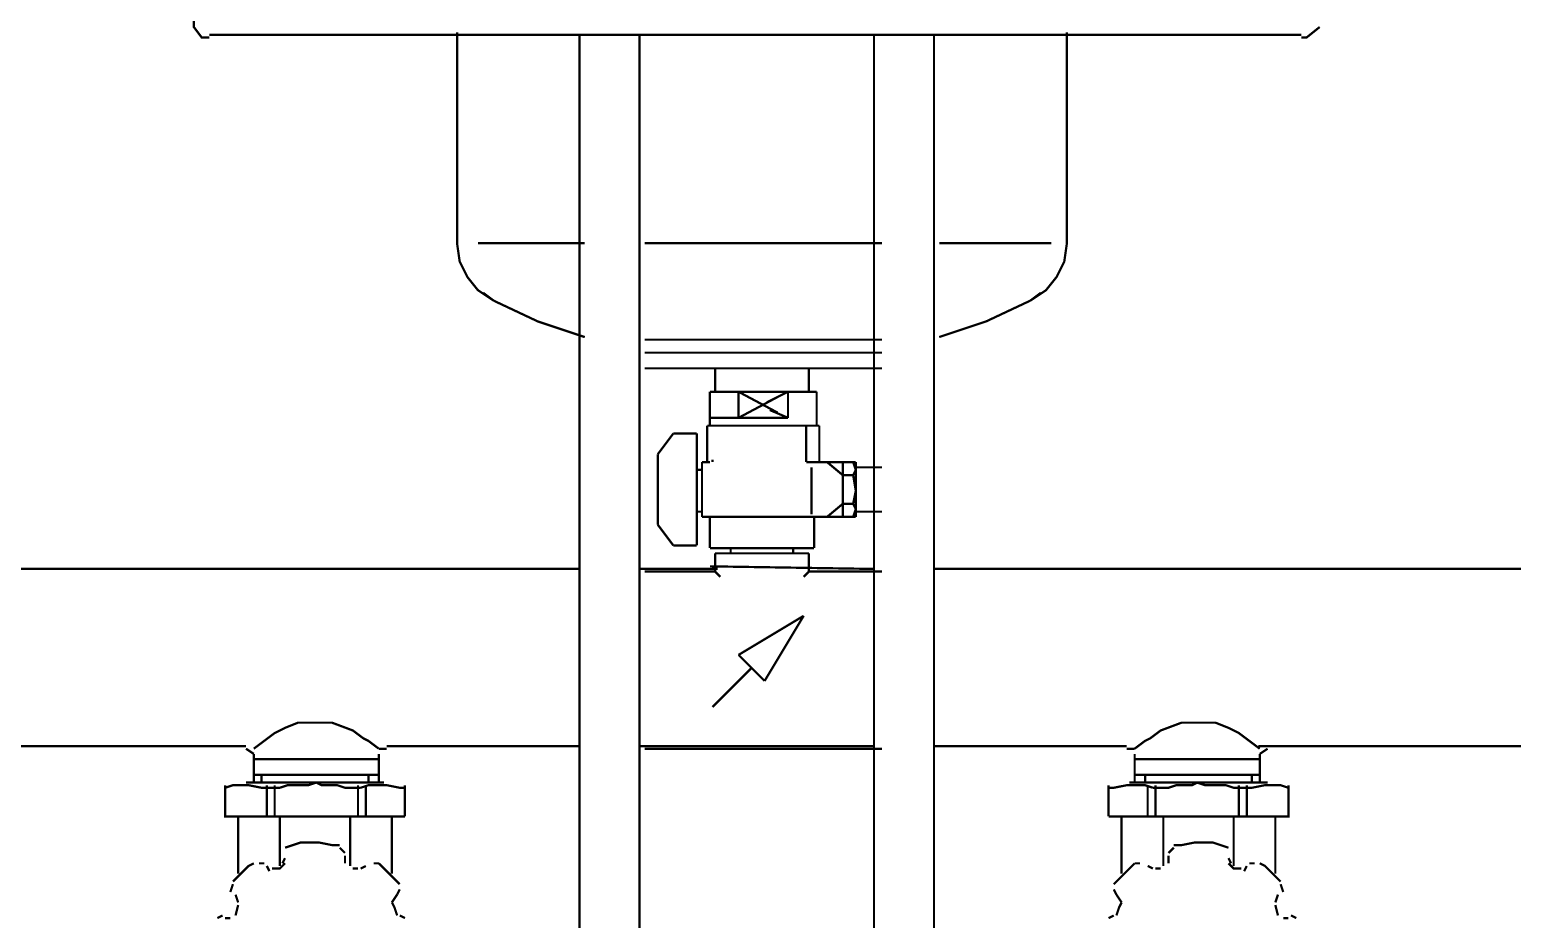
# Model space of a CAD drawing. Extents: x 2569 to 19597, y 1825 to 16548.
# Drawn here: x 15425 to 16034, y 10529 to 10895 of the extents above; entities that cross this region are included whole.
import ezdxf

# ---------------------------------------------------------------- set-up
doc = ezdxf.new("R2010")
doc.units = 0
doc.layers.add('SAN-MC-TEXT', color=7, linetype='Continuous', lineweight=5)

msp = doc.modelspace()

# ---------------------------------------------------------------- linework, layer by layer
at = {"layer": 'SAN-MC-TEXT', "linetype": 'Continuous', "const_width": 0.92571}
for points in [[(15492.23062, 10899.08895), (15492.23062, 10895.87425), (15495.44377, 10891.5885), (15498.65816, 10891.5885)], [(15947.58732, 10892.65986), (15498.65816, 10892.65986)], [(15600.44446, 10893.73153), (15600.44446, 10806.9452)], [(15650.80085, 10272.30261), (15650.80085, 10892.65986)], [(15675.44429, 10892.65986), (15675.44429, 10126.58871)], [(15771.87286, 10126.58871), (15771.87286, 10892.65986)], [(15851.15874, 10893.73153), (15851.15874, 10806.9452)], [(15947.58732, 10891.5885), (15949.73004, 10891.5885), (15955.08776, 10895.87425)], [(15600.44446, 10806.9452), (15601.51582, 10799.44568), (15604.73021, 10793.0169), (15609.01503, 10787.65948), (15615.44412, 10783.37466)], [(15652.94388, 10806.9452), (15609.01503, 10806.9452)], [(15775.08725, 10806.9452), (15677.58732, 10806.9452)], [(15844.72966, 10806.9452), (15798.65902, 10806.9452)], [(15836.15878, 10783.37466), (15842.58663, 10787.65948), (15846.87269, 10793.0169), (15850.08708, 10799.44568), (15851.15874, 10806.9452)], [(15611.15806, 10786.58781), (15615.44412, 10783.37466)], [(15615.44412, 10783.37466), (15633.65816, 10774.80255), (15652.94388, 10768.37377)], [(15798.65902, 10768.37377), (15817.94473, 10774.80255), (15836.15878, 10783.37466)], [(15836.15878, 10783.37466), (15840.4436, 10786.58781)], [(15775.08725, 10767.3021), (15677.58732, 10767.3021)], [(15677.58732, 10761.94592), (15775.08725, 10761.94592)], [(15677.58732, 10755.51683), (15775.08725, 10755.51683)], [(15706.51527, 10745.87459), (15706.51527, 10755.51683)], [(15745.0867, 10755.51683), (15745.0867, 10745.87459)], [(15704.37348, 10745.87459), (15748.30109, 10745.87459)], [(15716.15874, 10735.15976), (15716.15874, 10745.87459)], [(15732.22976, 10737.30279), (15716.15874, 10745.87459)], [(15732.22976, 10743.73156), (15716.15874, 10735.15976)], [(15736.51582, 10745.87459), (15727.9437, 10741.58853)], [(15736.51582, 10735.15976), (15736.51582, 10745.87459)], [(15748.30109, 10745.87459), (15748.30109, 10731.94537)], [(15736.51582, 10735.15976), (15729.01537, 10738.37415)], [(15689.37228, 10728.73067), (15682.94473, 10720.1601)], [(15689.37228, 10728.73067), (15699.01575, 10728.73067)], [(15703.30181, 10731.94537), (15703.30181, 10716.9454)], [(15744.01503, 10716.9454), (15744.01503, 10731.94537)], [(15749.37245, 10731.94537), (15749.37245, 10716.9454)], [(15682.94473, 10720.1601), (15682.94473, 10691.23091)], [(15701.15878, 10716.9454), (15701.15878, 10694.4453)], [(15705.4436, 10716.9454), (15705.4436, 10718.01707)], [(15759.01592, 10711.58799), (15752.58714, 10716.9454)], [(15759.01592, 10694.4453), (15759.01592, 10716.9454)], [(15763.30074, 10711.58799), (15764.37241, 10713.73101), (15763.30074, 10716.9454)], [(15701.15878, 10713.73101), (15699.01575, 10713.73101)], [(15746.15806, 10695.51666), (15746.15806, 10714.80237)], [(15763.30074, 10699.80272), (15764.37241, 10705.16013), (15763.30074, 10711.58799)], [(15775.08725, 10714.80237), (15764.37241, 10714.80237)], [(15752.58714, 10694.4453), (15759.01592, 10699.80272)], [(15763.30074, 10699.80272), (15759.01592, 10699.80272)], [(15763.30074, 10694.4453), (15764.37241, 10697.65969), (15763.30074, 10699.80272)], [(15701.15878, 10696.58833), (15699.01575, 10696.58833)], [(15704.37348, 10681.58867), (15704.37348, 10694.4453)], [(15747.22942, 10681.58867), (15747.22942, 10694.4453)], [(15764.37241, 10696.58833), (15775.08725, 10696.58833)], [(15689.37228, 10682.66003), (15682.94473, 10691.23091)], [(15689.37228, 10682.66003), (15699.01575, 10682.66003)], [(15747.22942, 10681.58867), (15704.37348, 10681.58867)], [(15706.51527, 10671.9452), (15706.51527, 10679.44564)], [(15712.94405, 10681.58867), (15712.94405, 10679.44564)], [(15738.65885, 10681.58867), (15738.65885, 10679.44564)], [(15745.0867, 10671.9452), (15745.0867, 10679.44564)], [(15704.37348, 10674.08823), (15771.87286, 10673.01656)], [(15650.80085, 10673.01656), (15360.44377, 10673.01656), (15360.44377, 10600.15976), (15513.65813, 10600.15976)], [(15707.58663, 10673.01656), (15675.44429, 10673.01656)], [(15706.51527, 10671.9452), (15677.58732, 10671.9452)], [(15706.51527, 10671.9452), (15708.65799, 10669.8034)], [(15742.9449, 10669.8034), (15745.0867, 10671.9452)], [(15775.08725, 10671.9452), (15745.0867, 10671.9452)], [(15796.51599, 10673.01656), (16100.24718, 10673.01656)], [(15716.15874, 10637.65952), (15742.9449, 10653.73084)], [(15742.9449, 10653.73084), (15726.87234, 10626.94592)], [(15726.87234, 10626.94592), (15716.15874, 10637.65952)], [(15721.51616, 10632.3021), (15705.4436, 10616.23108)], [(15568.30181, 10599.08809), (15564.01575, 10602.30279), (15561.87303, 10603.37415), (15557.58697, 10606.58853), (15549.01609, 10609.80323), (15535.08656, 10609.80323), (15529.73038, 10607.6602), (15525.44432, 10605.51717), (15516.87252, 10599.08809)], [(15879.01503, 10599.08809), (15883.30109, 10602.30279), (15885.44381, 10603.37415), (15889.72986, 10606.58853), (15898.30074, 10609.80323), (15912.23028, 10609.80323), (15917.58646, 10607.6602), (15921.87252, 10605.51717), (15930.44432, 10599.08809)], [(15571.51527, 10600.15976), (15650.80085, 10600.15976)], [(15675.44429, 10600.15976), (15771.87286, 10600.15976)], [(15875.80157, 10600.15976), (15796.51599, 10600.15976)], [(16100.24718, 10600.15976), (15929.87357, 10600.15976)], [(15516.87252, 10596.94537), (15513.65813, 10599.08809)], [(15516.87252, 10596.94537), (15516.87252, 10585.1601)], [(15568.30181, 10594.80234), (15516.87252, 10594.80234)], [(15571.51527, 10599.08809), (15568.30181, 10599.08809)], [(15568.30181, 10585.1601), (15568.30181, 10596.94537)], [(15677.58732, 10599.08809), (15775.08725, 10599.08809)], [(15875.80157, 10599.08809), (15879.01503, 10599.08809)], [(15879.01503, 10585.1601), (15879.01503, 10596.94537)], [(15879.01503, 10594.80234), (15930.44432, 10594.80234)], [(15930.44432, 10596.94537), (15933.65871, 10599.08809)], [(15930.44432, 10596.94537), (15930.44432, 10585.1601)], [(15516.87252, 10588.37449), (15568.30181, 10588.37449)], [(15520.0869, 10585.1601), (15520.0869, 10588.37449)], [(15564.01575, 10588.37449), (15564.01575, 10585.1601)], [(15930.44432, 10588.37449), (15879.01503, 10588.37449)], [(15883.30109, 10588.37449), (15883.30109, 10585.1601)], [(15927.22993, 10585.1601), (15927.22993, 10588.37449)], [(15579.01572, 10571.2318), (15505.08725, 10571.2318), (15505.08725, 10584.08843)], [(15513.65813, 10585.1601), (15570.4436, 10585.1601)], [(15522.22993, 10584.08843), (15522.22993, 10571.2318)], [(15525.44432, 10571.2318), (15525.44432, 10584.08843)], [(15542.58732, 10585.1601), (15539.37262, 10584.08843), (15530.80205, 10584.08843), (15527.58735, 10583.01707)], [(15560.80136, 10583.01707), (15554.37228, 10583.01707), (15551.15789, 10584.08843), (15544.73004, 10584.08843), (15542.58732, 10585.1601)], [(15559.73, 10571.2318), (15559.73, 10584.08843)], [(15579.01572, 10583.01707), (15576.87269, 10583.01707), (15571.51527, 10584.08843), (15564.01575, 10584.08843), (15560.80136, 10583.01707)], [(15562.94439, 10584.08843), (15562.94439, 10571.2318)], [(15579.01572, 10571.2318), (15579.01572, 10584.08843)], [(15868.30112, 10571.2318), (15868.30112, 10584.08843)], [(15868.30112, 10571.2318), (15942.22959, 10571.2318), (15942.22959, 10584.08843)], [(15868.30112, 10583.01707), (15870.44415, 10583.01707), (15875.80157, 10584.08843), (15883.30109, 10584.08843), (15886.51548, 10583.01707)], [(15933.65871, 10585.1601), (15876.87324, 10585.1601)], [(15884.37245, 10584.08843), (15884.37245, 10571.2318)], [(15886.51548, 10583.01707), (15892.94456, 10583.01707), (15896.15895, 10584.08843), (15902.5868, 10584.08843), (15904.72952, 10585.1601)], [(15887.58684, 10571.2318), (15887.58684, 10584.08843)], [(15921.87252, 10571.2318), (15921.87252, 10584.08843)], [(15925.0869, 10584.08843), (15925.0869, 10571.2318)], [(15927.22993, 10583.01707), (15932.58735, 10584.08843), (15939.0152, 10584.08843), (15942.22959, 10583.01707)], [(15510.44466, 10547.66003), (15510.44466, 10571.2318)], [(15527.58735, 10571.2318), (15527.58735, 10550.87442)], [(15556.5153, 10571.2318), (15556.5153, 10550.87442)], [(15573.65799, 10547.66003), (15573.65799, 10571.2318)], [(15873.65885, 10547.66003), (15873.65885, 10571.2318)], [(15890.80153, 10571.2318), (15890.80153, 10550.87442)], [(15919.72949, 10571.2318), (15919.72949, 10550.87442)], [(15936.87217, 10547.66003), (15936.87217, 10571.2318)], [(15532.94384, 10559.4453), (15529.73038, 10558.37394)], [(15552.22956, 10559.4453), (15549.01609, 10559.4453), (15543.65868, 10560.51666), (15536.15823, 10560.51666), (15532.94384, 10559.4453)], [(15554.37228, 10556.23091), (15552.22956, 10558.37394)], [(15892.94456, 10556.23091), (15895.08728, 10558.37394)], [(15895.08728, 10559.4453), (15898.30074, 10559.4453), (15903.65816, 10560.51666), (15911.15861, 10560.51666), (15914.373, 10559.4453)], [(15914.373, 10559.4453), (15917.58646, 10558.37394)], [(15516.87252, 10551.94609), (15514.72949, 10550.87442), (15513.65813, 10549.80306), (15508.30164, 10544.44564)], [(15521.15857, 10551.94609), (15519.01554, 10551.94609)], [(15529.73038, 10551.94609), (15527.58735, 10549.80306), (15524.37296, 10549.80306)], [(15528.65902, 10551.94609), (15529.73038, 10554.08912)], [(15554.37228, 10555.15924), (15554.37228, 10551.94609)], [(15568.30181, 10551.94609), (15566.15878, 10551.94609)], [(15576.87269, 10543.37397), (15568.30181, 10551.94609)], [(15870.44415, 10543.37397), (15879.01503, 10551.94609)], [(15879.01503, 10551.94609), (15881.15806, 10551.94609)], [(15892.94456, 10555.15924), (15892.94456, 10551.94609)], [(15918.65782, 10551.94609), (15917.58646, 10554.08912)], [(15917.58646, 10551.94609), (15919.72949, 10549.80306), (15922.94388, 10549.80306)], [(15926.15826, 10551.94609), (15928.30129, 10551.94609)], [(15930.44432, 10551.94609), (15932.58735, 10550.87442), (15933.65871, 10549.80306), (15939.0152, 10544.44564)], [(15522.22993, 10550.87442), (15523.3016, 10548.73139)], [(15559.73, 10549.80306), (15557.58697, 10549.80306)], [(15560.80136, 10549.80306), (15562.94439, 10550.87442)], [(15886.51548, 10549.80306), (15884.37245, 10550.87442)], [(15887.58684, 10549.80306), (15889.72986, 10549.80306)], [(15925.0869, 10550.87442), (15924.01524, 10548.73139)], [(15508.30164, 10543.37397), (15507.23028, 10540.15959)], [(15510.44466, 10535.87353), (15509.3733, 10539.08823)], [(15575.80102, 10539.08823), (15573.65799, 10535.87353)], [(15575.80102, 10539.08823), (15576.87269, 10541.23095)], [(15871.51582, 10539.08823), (15870.44415, 10541.23095)], [(15871.51582, 10539.08823), (15873.65885, 10535.87353)], [(15936.87217, 10535.87353), (15937.94353, 10539.08823)], [(15939.0152, 10543.37397), (15940.08656, 10540.15959)], [(15510.44466, 10534.8034), (15509.3733, 10530.51735)], [(15575.80102, 10530.51735), (15574.72966, 10533.73173), (15573.65799, 10535.87353)], [(15871.51582, 10530.51735), (15872.58718, 10533.73173), (15873.65885, 10535.87353)], [(15936.87217, 10534.8034), (15937.94353, 10530.51735)], [(15504.01589, 10530.51735), (15501.87286, 10529.44568)], [(15505.08725, 10529.44568), (15507.23028, 10529.44568)], [(15576.87269, 10530.51735), (15579.01572, 10529.44568)], [(15870.44415, 10530.51735), (15868.30112, 10529.44568)], [(15942.22959, 10529.44568), (15940.08656, 10529.44568)], [(15943.30095, 10530.51735), (15945.44398, 10529.44568)]]:
    msp.add_lwpolyline(points, dxfattribs=at)
at = {"layer": 'SAN-MC-TEXT', "linetype": 'Continuous'}
for points in [[(15796.51599, 10892.65986, 0.92571, 0.92571, 0), (15796.51599, 10270.16031, 0, 0, 0)], [(15704.37348, 10731.94537, 0.92571, 0.92571, 0), (15704.37348, 10745.87459, 0, 0, 0)], [(15704.37348, 10735.15976, 0.92571, 0.92571, 0), (15736.51582, 10735.15976, 0, 0, 0)], [(15699.01575, 10682.66003, 0.92571, 0.92571, 0), (15699.01575, 10728.73067, 0, 0, 0)], [(15703.30181, 10731.94537, 0.92571, 0.92571, 0), (15749.37245, 10731.94537, 0, 0, 0)], [(15704.37348, 10716.9454, 0.92571, 0.92571, 0), (15701.15878, 10716.9454, 0, 0, 0)], [(15764.37241, 10716.9454, 0.92571, 0.92571, 0), (15744.01503, 10716.9454, 0, 0, 0)], [(15764.37241, 10716.9454, 0.92571, 0.92571, 0), (15764.37241, 10694.4453, 0, 0, 0)], [(15763.30074, 10711.58799, 0.92571, 0.92571, 0), (15759.01592, 10711.58799, 0, 0, 0)], [(15701.15878, 10694.4453, 0.92571, 0.92571, 0), (15764.37241, 10694.4453, 0, 0, 0)], [(15745.0867, 10679.44564, 0.92571, 0.92571, 0), (15706.51527, 10679.44564, 0, 0, 0)], [(15527.58735, 10583.01707, 0.92571, 0.92571, 0), (15520.0869, 10583.01707, 0.92571, 0.92571, 0), (15514.72949, 10584.08843, 0.92571, 0.92571, 0), (15508.30164, 10584.08843, 0.92571, 0.92571, 0), (15505.08725, 10583.01707, 0.92571, 0.92571, 0)], [(15904.72952, 10585.1601, 0.92571, 0.92571, 0), (15907.94422, 10584.08843, 0.92571, 0.92571, 0), (15916.51479, 10584.08843, 0.92571, 0.92571, 0), (15919.72949, 10583.01707, 0.92571, 0.92571, 0), (15927.22993, 10583.01707, 0, 0, 0)]]:
    msp.add_lwpolyline(points, format="xyseb", dxfattribs=at)

doc.saveas('drawing.dxf')
